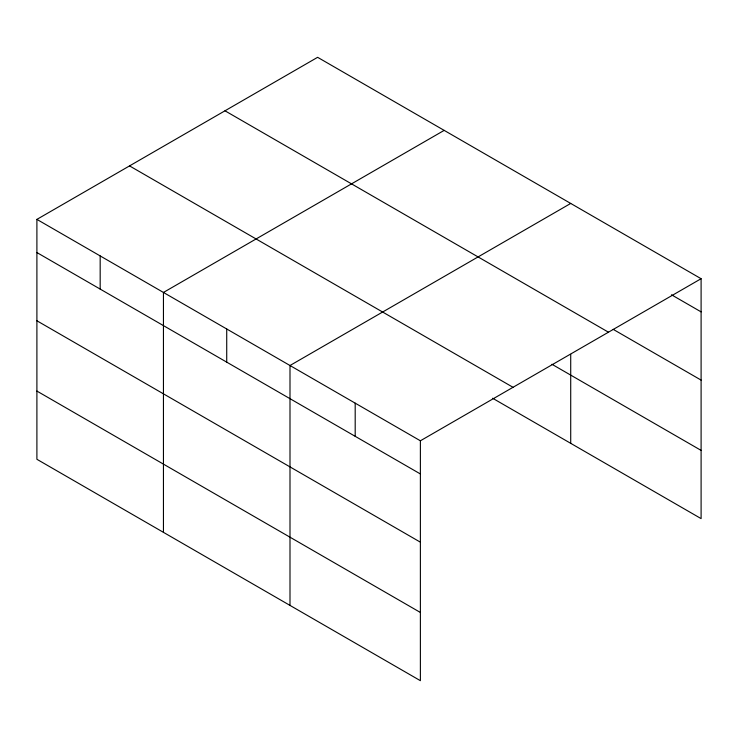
<?xml version="1.0" encoding="UTF-8"?>
<svg xmlns="http://www.w3.org/2000/svg" width="738" height="738" viewBox="0 0 738 738"><rect width="100%" height="100%" fill="white"/><g stroke="black" fill="none" stroke-linecap="round" stroke-linejoin="round"><path stroke-width="1.11" d="M420.383 542.172L420.383 440.789L36.9 219.389L36.9 459.285L420.383 680.685L420.383 542.172L36.9 320.772M492.615 398.243L701.1 518.611L701.1 278.715L317.617 57.315L36.9 219.389M444.165 130.377L163.449 292.451L163.449 532.347M570.714 203.439L289.997 365.513L289.997 605.409M420.383 440.789L701.1 278.715M671.469 294.776L701.1 311.879M613.186 329.351L701.1 380.098M224.979 110.801L608.463 332.201M551.932 364.268L701.1 450.392M129.537 165.902L513.021 387.302M36.9 252.553L420.383 473.953M36.9 391.066L420.383 612.466M570.714 354.369L570.714 443.335M355.19 403.151L355.19 436.315M226.723 328.982L226.723 362.146M100.174 255.92L100.174 289.084"/></g></svg>
